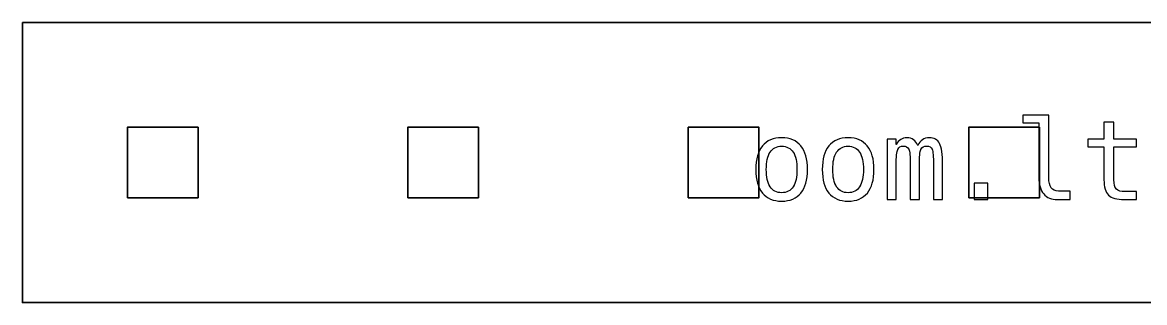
# Model space of a CAD drawing. Header units: centimetres. Extents: x -11.52 to -9.48, y -14.98 to -14.72.
# Drawn here: x -11.516 to -10.5, y -14.977 to -14.723 of the extents above; entities that cross this region are included whole.
import ezdxf

# ---------------------------------------------------------------- set-up
doc = ezdxf.new("R2010")
doc.units = ezdxf.units.CM
doc.header["$MEASUREMENT"] = 0
doc.layers.add('Layer 1', color=7, linetype='Continuous')

msp = doc.modelspace()

# ---------------------------------------------------------------- linework, layer by layer
at = {"layer": 'Layer 1', "color": 7, "lineweight": 35}
for points in [[(-11.42097, -14.88197), (-11.35697, -14.88197), (-11.35697, -14.81797), (-11.42097, -14.81797), (-11.42097, -14.88197)], [(-11.16697, -14.88197), (-11.10297, -14.88197), (-11.10297, -14.81797), (-11.16697, -14.81797), (-11.16697, -14.88197)], [(-10.91297, -14.88197), (-10.84897, -14.88197), (-10.84897, -14.81797), (-10.91297, -14.81797), (-10.91297, -14.88197)], [(-10.65897, -14.88197), (-10.59497, -14.88197), (-10.59497, -14.81797), (-10.65897, -14.81797), (-10.65897, -14.88197)]]:
    msp.add_lwpolyline(points, close=True, dxfattribs=at)
msp.add_open_spline([(-11.516, -14.723), (-11.516, -14.723), (-9.484, -14.723), (-9.484, -14.723), (-9.484, -14.723), (-9.484, -14.723), (-9.484, -14.977), (-9.484, -14.977), (-9.484, -14.977), (-9.484, -14.977), (-11.516, -14.977), (-11.516, -14.977), (-11.516, -14.977), (-11.516, -14.977), (-11.516, -14.723), (-11.516, -14.723)], degree=3, knots=[0, 0, 0, 0, 0.25, 0.25, 0.25, 0.25, 0.5, 0.5, 0.5, 0.5, 0.75, 0.75, 0.75, 0.75, 1, 1, 1, 1], dxfattribs=at)
at = {"layer": 'Layer 1', "color": 250}
for points, knots in [([(-10.58649, -14.8638), (-10.58649, -14.86784), (-10.58576, -14.87087), (-10.58427, -14.87292), (-10.58427, -14.87292), (-10.58279, -14.87497), (-10.58061, -14.876), (-10.57771, -14.876), (-10.57771, -14.876), (-10.57771, -14.876), (-10.56721, -14.876), (-10.56721, -14.876), (-10.56721, -14.876), (-10.56721, -14.876), (-10.56721, -14.88362), (-10.56721, -14.88362), (-10.56721, -14.88362), (-10.56721, -14.88362), (-10.57857, -14.88362), (-10.57857, -14.88362), (-10.57857, -14.88362), (-10.58396, -14.88362), (-10.58811, -14.88189), (-10.59106, -14.87844), (-10.59106, -14.87844), (-10.59401, -14.87499), (-10.59547, -14.8701), (-10.59547, -14.8638), (-10.59547, -14.8638), (-10.59547, -14.8638), (-10.59547, -14.81414), (-10.59547, -14.81414), (-10.59547, -14.81414), (-10.59547, -14.81414), (-10.60987, -14.81414), (-10.60987, -14.81414), (-10.60987, -14.81414), (-10.60987, -14.81414), (-10.60987, -14.8071), (-10.60987, -14.8071), (-10.60987, -14.8071), (-10.60987, -14.8071), (-10.58649, -14.8071), (-10.58649, -14.8071), (-10.58649, -14.8071), (-10.58649, -14.8071), (-10.58649, -14.8638), (-10.58649, -14.8638)], [0, 0, 0, 0, 0.0833333, 0.0833333, 0.0833333, 0.0833333, 0.1666667, 0.1666667, 0.1666667, 0.1666667, 0.25, 0.25, 0.25, 0.25, 0.3333333, 0.3333333, 0.3333333, 0.3333333, 0.4166667, 0.4166667, 0.4166667, 0.4166667, 0.5, 0.5, 0.5, 0.5, 0.5833333, 0.5833333, 0.5833333, 0.5833333, 0.6666667, 0.6666667, 0.6666667, 0.6666667, 0.75, 0.75, 0.75, 0.75, 0.8333333, 0.8333333, 0.8333333, 0.8333333, 0.9166667, 0.9166667, 0.9166667, 0.9166667, 1, 1, 1, 1]), ([(-10.58649, -14.8638), (-10.58649, -14.86784), (-10.58576, -14.87087), (-10.58427, -14.87292), (-10.58427, -14.87292), (-10.58279, -14.87497), (-10.58061, -14.876), (-10.57771, -14.876), (-10.57771, -14.876), (-10.57771, -14.876), (-10.56721, -14.876), (-10.56721, -14.876), (-10.56721, -14.876), (-10.56721, -14.876), (-10.56721, -14.88362), (-10.56721, -14.88362), (-10.56721, -14.88362), (-10.56721, -14.88362), (-10.57857, -14.88362), (-10.57857, -14.88362), (-10.57857, -14.88362), (-10.58396, -14.88362), (-10.58811, -14.88189), (-10.59106, -14.87844), (-10.59106, -14.87844), (-10.59401, -14.87499), (-10.59547, -14.8701), (-10.59547, -14.8638), (-10.59547, -14.8638), (-10.59547, -14.8638), (-10.59547, -14.81414), (-10.59547, -14.81414), (-10.59547, -14.81414), (-10.59547, -14.81414), (-10.60987, -14.81414), (-10.60987, -14.81414), (-10.60987, -14.81414), (-10.60987, -14.81414), (-10.60987, -14.8071), (-10.60987, -14.8071), (-10.60987, -14.8071), (-10.60987, -14.8071), (-10.58649, -14.8071), (-10.58649, -14.8071), (-10.58649, -14.8071), (-10.58649, -14.8071), (-10.58649, -14.8638), (-10.58649, -14.8638)], [0, 0, 0, 0, 0.0833333, 0.0833333, 0.0833333, 0.0833333, 0.1666667, 0.1666667, 0.1666667, 0.1666667, 0.25, 0.25, 0.25, 0.25, 0.3333333, 0.3333333, 0.3333333, 0.3333333, 0.4166667, 0.4166667, 0.4166667, 0.4166667, 0.5, 0.5, 0.5, 0.5, 0.5833333, 0.5833333, 0.5833333, 0.5833333, 0.6666667, 0.6666667, 0.6666667, 0.6666667, 0.75, 0.75, 0.75, 0.75, 0.8333333, 0.8333333, 0.8333333, 0.8333333, 0.9166667, 0.9166667, 0.9166667, 0.9166667, 1, 1, 1, 1]), ([(-10.52751, -14.8134), (-10.52751, -14.8134), (-10.52751, -14.82894), (-10.52751, -14.82894), (-10.52751, -14.82894), (-10.52751, -14.82894), (-10.50709, -14.82894), (-10.50709, -14.82894), (-10.50709, -14.82894), (-10.50709, -14.82894), (-10.50709, -14.83592), (-10.50709, -14.83592), (-10.50709, -14.83592), (-10.50709, -14.83592), (-10.52751, -14.83592), (-10.52751, -14.83592), (-10.52751, -14.83592), (-10.52751, -14.83592), (-10.52751, -14.8656), (-10.52751, -14.8656), (-10.52751, -14.8656), (-10.52751, -14.86964), (-10.52674, -14.87245), (-10.52521, -14.87404), (-10.52521, -14.87404), (-10.52367, -14.87564), (-10.52101, -14.87644), (-10.51721, -14.87644), (-10.51721, -14.87644), (-10.51721, -14.87644), (-10.50709, -14.87644), (-10.50709, -14.87644), (-10.50709, -14.87644), (-10.50709, -14.87644), (-10.50709, -14.88362), (-10.50709, -14.88362), (-10.50709, -14.88362), (-10.50709, -14.88362), (-10.51807, -14.88362), (-10.51807, -14.88362), (-10.51807, -14.88362), (-10.52482, -14.88362), (-10.52957, -14.88227), (-10.53234, -14.87957), (-10.53234, -14.87957), (-10.53511, -14.87687), (-10.53649, -14.8722), (-10.53649, -14.8656), (-10.53649, -14.8656), (-10.53649, -14.8656), (-10.53649, -14.83592), (-10.53649, -14.83592), (-10.53649, -14.83592), (-10.53649, -14.83592), (-10.55109, -14.83592), (-10.55109, -14.83592), (-10.55109, -14.83592), (-10.55109, -14.83592), (-10.55109, -14.82894), (-10.55109, -14.82894), (-10.55109, -14.82894), (-10.55109, -14.82894), (-10.53649, -14.82894), (-10.53649, -14.82894), (-10.53649, -14.82894), (-10.53649, -14.82894), (-10.53649, -14.8134), (-10.53649, -14.8134), (-10.53649, -14.8134), (-10.53649, -14.8134), (-10.52751, -14.8134), (-10.52751, -14.8134)], [0, 0, 0, 0, 0.0555556, 0.0555556, 0.0555556, 0.0555556, 0.1111111, 0.1111111, 0.1111111, 0.1111111, 0.1666667, 0.1666667, 0.1666667, 0.1666667, 0.2222222, 0.2222222, 0.2222222, 0.2222222, 0.2777778, 0.2777778, 0.2777778, 0.2777778, 0.3333333, 0.3333333, 0.3333333, 0.3333333, 0.3888889, 0.3888889, 0.3888889, 0.3888889, 0.4444444, 0.4444444, 0.4444444, 0.4444444, 0.5, 0.5, 0.5, 0.5, 0.5555556, 0.5555556, 0.5555556, 0.5555556, 0.6111111, 0.6111111, 0.6111111, 0.6111111, 0.6666667, 0.6666667, 0.6666667, 0.6666667, 0.7222222, 0.7222222, 0.7222222, 0.7222222, 0.7777778, 0.7777778, 0.7777778, 0.7777778, 0.8333333, 0.8333333, 0.8333333, 0.8333333, 0.8888889, 0.8888889, 0.8888889, 0.8888889, 0.9444444, 0.9444444, 0.9444444, 0.9444444, 1, 1, 1, 1]), ([(-10.52751, -14.8134), (-10.52751, -14.8134), (-10.52751, -14.82894), (-10.52751, -14.82894), (-10.52751, -14.82894), (-10.52751, -14.82894), (-10.50709, -14.82894), (-10.50709, -14.82894), (-10.50709, -14.82894), (-10.50709, -14.82894), (-10.50709, -14.83592), (-10.50709, -14.83592), (-10.50709, -14.83592), (-10.50709, -14.83592), (-10.52751, -14.83592), (-10.52751, -14.83592), (-10.52751, -14.83592), (-10.52751, -14.83592), (-10.52751, -14.8656), (-10.52751, -14.8656), (-10.52751, -14.8656), (-10.52751, -14.86964), (-10.52674, -14.87245), (-10.52521, -14.87404), (-10.52521, -14.87404), (-10.52367, -14.87564), (-10.52101, -14.87644), (-10.51721, -14.87644), (-10.51721, -14.87644), (-10.51721, -14.87644), (-10.50709, -14.87644), (-10.50709, -14.87644), (-10.50709, -14.87644), (-10.50709, -14.87644), (-10.50709, -14.88362), (-10.50709, -14.88362), (-10.50709, -14.88362), (-10.50709, -14.88362), (-10.51807, -14.88362), (-10.51807, -14.88362), (-10.51807, -14.88362), (-10.52482, -14.88362), (-10.52957, -14.88227), (-10.53234, -14.87957), (-10.53234, -14.87957), (-10.53511, -14.87687), (-10.53649, -14.8722), (-10.53649, -14.8656), (-10.53649, -14.8656), (-10.53649, -14.8656), (-10.53649, -14.83592), (-10.53649, -14.83592), (-10.53649, -14.83592), (-10.53649, -14.83592), (-10.55109, -14.83592), (-10.55109, -14.83592), (-10.55109, -14.83592), (-10.55109, -14.83592), (-10.55109, -14.82894), (-10.55109, -14.82894), (-10.55109, -14.82894), (-10.55109, -14.82894), (-10.53649, -14.82894), (-10.53649, -14.82894), (-10.53649, -14.82894), (-10.53649, -14.82894), (-10.53649, -14.8134), (-10.53649, -14.8134), (-10.53649, -14.8134), (-10.53649, -14.8134), (-10.52751, -14.8134), (-10.52751, -14.8134)], [0, 0, 0, 0, 0.0555556, 0.0555556, 0.0555556, 0.0555556, 0.1111111, 0.1111111, 0.1111111, 0.1111111, 0.1666667, 0.1666667, 0.1666667, 0.1666667, 0.2222222, 0.2222222, 0.2222222, 0.2222222, 0.2777778, 0.2777778, 0.2777778, 0.2777778, 0.3333333, 0.3333333, 0.3333333, 0.3333333, 0.3888889, 0.3888889, 0.3888889, 0.3888889, 0.4444444, 0.4444444, 0.4444444, 0.4444444, 0.5, 0.5, 0.5, 0.5, 0.5555556, 0.5555556, 0.5555556, 0.5555556, 0.6111111, 0.6111111, 0.6111111, 0.6111111, 0.6666667, 0.6666667, 0.6666667, 0.6666667, 0.7222222, 0.7222222, 0.7222222, 0.7222222, 0.7777778, 0.7777778, 0.7777778, 0.7777778, 0.8333333, 0.8333333, 0.8333333, 0.8333333, 0.8888889, 0.8888889, 0.8888889, 0.8888889, 0.9444444, 0.9444444, 0.9444444, 0.9444444, 1, 1, 1, 1]), ([(-10.82841, -14.82762), (-10.82082, -14.82762), (-10.81502, -14.83007), (-10.81101, -14.83499), (-10.81101, -14.83499), (-10.80699, -14.8399), (-10.80497, -14.84702), (-10.80497, -14.85632), (-10.80497, -14.85632), (-10.80497, -14.86567), (-10.80697, -14.87279), (-10.81097, -14.87769), (-10.81097, -14.87769), (-10.81499, -14.88259), (-10.82079, -14.88504), (-10.82841, -14.88504), (-10.82841, -14.88504), (-10.83601, -14.88504), (-10.84179, -14.88259), (-10.84581, -14.87769), (-10.84581, -14.87769), (-10.84981, -14.87279), (-10.85181, -14.86567), (-10.85181, -14.85632), (-10.85181, -14.85632), (-10.85181, -14.84702), (-10.84981, -14.8399), (-10.84581, -14.83499), (-10.84581, -14.83499), (-10.84179, -14.83007), (-10.83601, -14.82762), (-10.82841, -14.82762)], [0, 0, 0, 0, 0.125, 0.125, 0.125, 0.125, 0.25, 0.25, 0.25, 0.25, 0.375, 0.375, 0.375, 0.375, 0.5, 0.5, 0.5, 0.5, 0.625, 0.625, 0.625, 0.625, 0.75, 0.75, 0.75, 0.75, 0.875, 0.875, 0.875, 0.875, 1, 1, 1, 1]), ([(-10.82841, -14.82762), (-10.82082, -14.82762), (-10.81502, -14.83007), (-10.81101, -14.83499), (-10.81101, -14.83499), (-10.80699, -14.8399), (-10.80497, -14.84702), (-10.80497, -14.85632), (-10.80497, -14.85632), (-10.80497, -14.86567), (-10.80697, -14.87279), (-10.81097, -14.87769), (-10.81097, -14.87769), (-10.81499, -14.88259), (-10.82079, -14.88504), (-10.82841, -14.88504), (-10.82841, -14.88504), (-10.83601, -14.88504), (-10.84179, -14.88259), (-10.84581, -14.87769), (-10.84581, -14.87769), (-10.84981, -14.87279), (-10.85181, -14.86567), (-10.85181, -14.85632), (-10.85181, -14.85632), (-10.85181, -14.84702), (-10.84981, -14.8399), (-10.84581, -14.83499), (-10.84581, -14.83499), (-10.84179, -14.83007), (-10.83601, -14.82762), (-10.82841, -14.82762)], [0, 0, 0, 0, 0.125, 0.125, 0.125, 0.125, 0.25, 0.25, 0.25, 0.25, 0.375, 0.375, 0.375, 0.375, 0.5, 0.5, 0.5, 0.5, 0.625, 0.625, 0.625, 0.625, 0.75, 0.75, 0.75, 0.75, 0.875, 0.875, 0.875, 0.875, 1, 1, 1, 1]), ([(-10.76821, -14.82762), (-10.76062, -14.82762), (-10.75482, -14.83007), (-10.75081, -14.83499), (-10.75081, -14.83499), (-10.74679, -14.8399), (-10.74477, -14.84702), (-10.74477, -14.85632), (-10.74477, -14.85632), (-10.74477, -14.86567), (-10.74677, -14.87279), (-10.75077, -14.87769), (-10.75077, -14.87769), (-10.75479, -14.88259), (-10.76059, -14.88504), (-10.76821, -14.88504), (-10.76821, -14.88504), (-10.77581, -14.88504), (-10.78159, -14.88259), (-10.78561, -14.87769), (-10.78561, -14.87769), (-10.78961, -14.87279), (-10.79161, -14.86567), (-10.79161, -14.85632), (-10.79161, -14.85632), (-10.79161, -14.84702), (-10.78961, -14.8399), (-10.78561, -14.83499), (-10.78561, -14.83499), (-10.78159, -14.83007), (-10.77581, -14.82762), (-10.76821, -14.82762)], [0, 0, 0, 0, 0.125, 0.125, 0.125, 0.125, 0.25, 0.25, 0.25, 0.25, 0.375, 0.375, 0.375, 0.375, 0.5, 0.5, 0.5, 0.5, 0.625, 0.625, 0.625, 0.625, 0.75, 0.75, 0.75, 0.75, 0.875, 0.875, 0.875, 0.875, 1, 1, 1, 1]), ([(-10.76821, -14.82762), (-10.76062, -14.82762), (-10.75482, -14.83007), (-10.75081, -14.83499), (-10.75081, -14.83499), (-10.74679, -14.8399), (-10.74477, -14.84702), (-10.74477, -14.85632), (-10.74477, -14.85632), (-10.74477, -14.86567), (-10.74677, -14.87279), (-10.75077, -14.87769), (-10.75077, -14.87769), (-10.75479, -14.88259), (-10.76059, -14.88504), (-10.76821, -14.88504), (-10.76821, -14.88504), (-10.77581, -14.88504), (-10.78159, -14.88259), (-10.78561, -14.87769), (-10.78561, -14.87769), (-10.78961, -14.87279), (-10.79161, -14.86567), (-10.79161, -14.85632), (-10.79161, -14.85632), (-10.79161, -14.84702), (-10.78961, -14.8399), (-10.78561, -14.83499), (-10.78561, -14.83499), (-10.78159, -14.83007), (-10.77581, -14.82762), (-10.76821, -14.82762)], [0, 0, 0, 0, 0.125, 0.125, 0.125, 0.125, 0.25, 0.25, 0.25, 0.25, 0.375, 0.375, 0.375, 0.375, 0.5, 0.5, 0.5, 0.5, 0.625, 0.625, 0.625, 0.625, 0.75, 0.75, 0.75, 0.75, 0.875, 0.875, 0.875, 0.875, 1, 1, 1, 1]), ([(-10.70509, -14.8345), (-10.70399, -14.83215), (-10.70257, -14.83042), (-10.70086, -14.8293), (-10.70086, -14.8293), (-10.69916, -14.82819), (-10.69709, -14.82762), (-10.69469, -14.82762), (-10.69469, -14.82762), (-10.69029, -14.82762), (-10.68719, -14.82932), (-10.68539, -14.83272), (-10.68539, -14.83272), (-10.68357, -14.83612), (-10.68267, -14.84252), (-10.68267, -14.85194), (-10.68267, -14.85194), (-10.68267, -14.85194), (-10.68267, -14.88362), (-10.68267, -14.88362), (-10.68267, -14.88362), (-10.68267, -14.88362), (-10.69087, -14.88362), (-10.69087, -14.88362), (-10.69087, -14.88362), (-10.69087, -14.88362), (-10.69087, -14.85232), (-10.69087, -14.85232), (-10.69087, -14.85232), (-10.69087, -14.8446), (-10.69131, -14.83982), (-10.69217, -14.83794), (-10.69217, -14.83794), (-10.69302, -14.83607), (-10.69461, -14.83514), (-10.69689, -14.83514), (-10.69689, -14.83514), (-10.69949, -14.83514), (-10.70127, -14.83614), (-10.70224, -14.83814), (-10.70224, -14.83814), (-10.70319, -14.84014), (-10.70367, -14.84487), (-10.70367, -14.85232), (-10.70367, -14.85232), (-10.70367, -14.85232), (-10.70367, -14.88362), (-10.70367, -14.88362), (-10.70367, -14.88362), (-10.70367, -14.88362), (-10.71187, -14.88362), (-10.71187, -14.88362), (-10.71187, -14.88362), (-10.71187, -14.88362), (-10.71187, -14.85232), (-10.71187, -14.85232), (-10.71187, -14.85232), (-10.71187, -14.8445), (-10.71234, -14.83969), (-10.71327, -14.83787), (-10.71327, -14.83787), (-10.71419, -14.83605), (-10.71586, -14.83514), (-10.71827, -14.83514), (-10.71827, -14.83514), (-10.72066, -14.83514), (-10.72231, -14.83614), (-10.72322, -14.83814), (-10.72322, -14.83814), (-10.72416, -14.84014), (-10.72462, -14.84487), (-10.72462, -14.85232), (-10.72462, -14.85232), (-10.72462, -14.85232), (-10.72462, -14.88362), (-10.72462, -14.88362), (-10.72462, -14.88362), (-10.72462, -14.88362), (-10.73277, -14.88362), (-10.73277, -14.88362), (-10.73277, -14.88362), (-10.73277, -14.88362), (-10.73277, -14.82894), (-10.73277, -14.82894), (-10.73277, -14.82894), (-10.73277, -14.82894), (-10.72462, -14.82894), (-10.72462, -14.82894), (-10.72462, -14.82894), (-10.72462, -14.82894), (-10.72462, -14.83362), (-10.72462, -14.83362), (-10.72462, -14.83362), (-10.72356, -14.83167), (-10.72221, -14.83019), (-10.72059, -14.82915), (-10.72059, -14.82915), (-10.71899, -14.82814), (-10.71716, -14.82762), (-10.71511, -14.82762), (-10.71511, -14.82762), (-10.71262, -14.82762), (-10.71057, -14.82819), (-10.70892, -14.82932), (-10.70892, -14.82932), (-10.70727, -14.83047), (-10.70601, -14.83219), (-10.70509, -14.8345)], [0, 0, 0, 0, 0.037037, 0.037037, 0.037037, 0.037037, 0.0740741, 0.0740741, 0.0740741, 0.0740741, 0.1111111, 0.1111111, 0.1111111, 0.1111111, 0.1481481, 0.1481481, 0.1481481, 0.1481481, 0.1851852, 0.1851852, 0.1851852, 0.1851852, 0.2222222, 0.2222222, 0.2222222, 0.2222222, 0.2592593, 0.2592593, 0.2592593, 0.2592593, 0.2962963, 0.2962963, 0.2962963, 0.2962963, 0.3333333, 0.3333333, 0.3333333, 0.3333333, 0.3703704, 0.3703704, 0.3703704, 0.3703704, 0.4074074, 0.4074074, 0.4074074, 0.4074074, 0.4444444, 0.4444444, 0.4444444, 0.4444444, 0.4814815, 0.4814815, 0.4814815, 0.4814815, 0.5185185, 0.5185185, 0.5185185, 0.5185185, 0.5555556, 0.5555556, 0.5555556, 0.5555556, 0.5925926, 0.5925926, 0.5925926, 0.5925926, 0.6296296, 0.6296296, 0.6296296, 0.6296296, 0.6666667, 0.6666667, 0.6666667, 0.6666667, 0.7037037, 0.7037037, 0.7037037, 0.7037037, 0.7407407, 0.7407407, 0.7407407, 0.7407407, 0.7777778, 0.7777778, 0.7777778, 0.7777778, 0.8148148, 0.8148148, 0.8148148, 0.8148148, 0.8518519, 0.8518519, 0.8518519, 0.8518519, 0.8888889, 0.8888889, 0.8888889, 0.8888889, 0.9259259, 0.9259259, 0.9259259, 0.9259259, 0.962963, 0.962963, 0.962963, 0.962963, 1, 1, 1, 1]), ([(-10.70509, -14.8345), (-10.70399, -14.83215), (-10.70257, -14.83042), (-10.70086, -14.8293), (-10.70086, -14.8293), (-10.69916, -14.82819), (-10.69709, -14.82762), (-10.69469, -14.82762), (-10.69469, -14.82762), (-10.69029, -14.82762), (-10.68719, -14.82932), (-10.68539, -14.83272), (-10.68539, -14.83272), (-10.68357, -14.83612), (-10.68267, -14.84252), (-10.68267, -14.85194), (-10.68267, -14.85194), (-10.68267, -14.85194), (-10.68267, -14.88362), (-10.68267, -14.88362), (-10.68267, -14.88362), (-10.68267, -14.88362), (-10.69087, -14.88362), (-10.69087, -14.88362), (-10.69087, -14.88362), (-10.69087, -14.88362), (-10.69087, -14.85232), (-10.69087, -14.85232), (-10.69087, -14.85232), (-10.69087, -14.8446), (-10.69131, -14.83982), (-10.69217, -14.83794), (-10.69217, -14.83794), (-10.69302, -14.83607), (-10.69461, -14.83514), (-10.69689, -14.83514), (-10.69689, -14.83514), (-10.69949, -14.83514), (-10.70127, -14.83614), (-10.70224, -14.83814), (-10.70224, -14.83814), (-10.70319, -14.84014), (-10.70367, -14.84487), (-10.70367, -14.85232), (-10.70367, -14.85232), (-10.70367, -14.85232), (-10.70367, -14.88362), (-10.70367, -14.88362), (-10.70367, -14.88362), (-10.70367, -14.88362), (-10.71187, -14.88362), (-10.71187, -14.88362), (-10.71187, -14.88362), (-10.71187, -14.88362), (-10.71187, -14.85232), (-10.71187, -14.85232), (-10.71187, -14.85232), (-10.71187, -14.8445), (-10.71234, -14.83969), (-10.71327, -14.83787), (-10.71327, -14.83787), (-10.71419, -14.83605), (-10.71586, -14.83514), (-10.71827, -14.83514), (-10.71827, -14.83514), (-10.72066, -14.83514), (-10.72231, -14.83614), (-10.72322, -14.83814), (-10.72322, -14.83814), (-10.72416, -14.84014), (-10.72462, -14.84487), (-10.72462, -14.85232), (-10.72462, -14.85232), (-10.72462, -14.85232), (-10.72462, -14.88362), (-10.72462, -14.88362), (-10.72462, -14.88362), (-10.72462, -14.88362), (-10.73277, -14.88362), (-10.73277, -14.88362), (-10.73277, -14.88362), (-10.73277, -14.88362), (-10.73277, -14.82894), (-10.73277, -14.82894), (-10.73277, -14.82894), (-10.73277, -14.82894), (-10.72462, -14.82894), (-10.72462, -14.82894), (-10.72462, -14.82894), (-10.72462, -14.82894), (-10.72462, -14.83362), (-10.72462, -14.83362), (-10.72462, -14.83362), (-10.72356, -14.83167), (-10.72221, -14.83019), (-10.72059, -14.82915), (-10.72059, -14.82915), (-10.71899, -14.82814), (-10.71716, -14.82762), (-10.71511, -14.82762), (-10.71511, -14.82762), (-10.71262, -14.82762), (-10.71057, -14.82819), (-10.70892, -14.82932), (-10.70892, -14.82932), (-10.70727, -14.83047), (-10.70601, -14.83219), (-10.70509, -14.8345)], [0, 0, 0, 0, 0.037037, 0.037037, 0.037037, 0.037037, 0.0740741, 0.0740741, 0.0740741, 0.0740741, 0.1111111, 0.1111111, 0.1111111, 0.1111111, 0.1481481, 0.1481481, 0.1481481, 0.1481481, 0.1851852, 0.1851852, 0.1851852, 0.1851852, 0.2222222, 0.2222222, 0.2222222, 0.2222222, 0.2592593, 0.2592593, 0.2592593, 0.2592593, 0.2962963, 0.2962963, 0.2962963, 0.2962963, 0.3333333, 0.3333333, 0.3333333, 0.3333333, 0.3703704, 0.3703704, 0.3703704, 0.3703704, 0.4074074, 0.4074074, 0.4074074, 0.4074074, 0.4444444, 0.4444444, 0.4444444, 0.4444444, 0.4814815, 0.4814815, 0.4814815, 0.4814815, 0.5185185, 0.5185185, 0.5185185, 0.5185185, 0.5555556, 0.5555556, 0.5555556, 0.5555556, 0.5925926, 0.5925926, 0.5925926, 0.5925926, 0.6296296, 0.6296296, 0.6296296, 0.6296296, 0.6666667, 0.6666667, 0.6666667, 0.6666667, 0.7037037, 0.7037037, 0.7037037, 0.7037037, 0.7407407, 0.7407407, 0.7407407, 0.7407407, 0.7777778, 0.7777778, 0.7777778, 0.7777778, 0.8148148, 0.8148148, 0.8148148, 0.8148148, 0.8518519, 0.8518519, 0.8518519, 0.8518519, 0.8888889, 0.8888889, 0.8888889, 0.8888889, 0.9259259, 0.9259259, 0.9259259, 0.9259259, 0.962963, 0.962963, 0.962963, 0.962963, 1, 1, 1, 1]), ([(-10.82841, -14.83524), (-10.83297, -14.83524), (-10.83642, -14.837), (-10.83877, -14.84055), (-10.83877, -14.84055), (-10.84112, -14.8441), (-10.84229, -14.84937), (-10.84229, -14.85632), (-10.84229, -14.85632), (-10.84229, -14.86325), (-10.84112, -14.8685), (-10.83877, -14.87207), (-10.83877, -14.87207), (-10.83642, -14.87564), (-10.83297, -14.87742), (-10.82841, -14.87742), (-10.82841, -14.87742), (-10.82382, -14.87742), (-10.82036, -14.87564), (-10.81801, -14.87207), (-10.81801, -14.87207), (-10.81566, -14.8685), (-10.81449, -14.86325), (-10.81449, -14.85632), (-10.81449, -14.85632), (-10.81449, -14.84937), (-10.81566, -14.8441), (-10.81801, -14.84055), (-10.81801, -14.84055), (-10.82036, -14.837), (-10.82382, -14.83524), (-10.82841, -14.83524)], [0, 0, 0, 0, 0.125, 0.125, 0.125, 0.125, 0.25, 0.25, 0.25, 0.25, 0.375, 0.375, 0.375, 0.375, 0.5, 0.5, 0.5, 0.5, 0.625, 0.625, 0.625, 0.625, 0.75, 0.75, 0.75, 0.75, 0.875, 0.875, 0.875, 0.875, 1, 1, 1, 1]), ([(-10.82841, -14.83524), (-10.83297, -14.83524), (-10.83642, -14.837), (-10.83877, -14.84055), (-10.83877, -14.84055), (-10.84112, -14.8441), (-10.84229, -14.84937), (-10.84229, -14.85632), (-10.84229, -14.85632), (-10.84229, -14.86325), (-10.84112, -14.8685), (-10.83877, -14.87207), (-10.83877, -14.87207), (-10.83642, -14.87564), (-10.83297, -14.87742), (-10.82841, -14.87742), (-10.82841, -14.87742), (-10.82382, -14.87742), (-10.82036, -14.87564), (-10.81801, -14.87207), (-10.81801, -14.87207), (-10.81566, -14.8685), (-10.81449, -14.86325), (-10.81449, -14.85632), (-10.81449, -14.85632), (-10.81449, -14.84937), (-10.81566, -14.8441), (-10.81801, -14.84055), (-10.81801, -14.84055), (-10.82036, -14.837), (-10.82382, -14.83524), (-10.82841, -14.83524)], [0, 0, 0, 0, 0.125, 0.125, 0.125, 0.125, 0.25, 0.25, 0.25, 0.25, 0.375, 0.375, 0.375, 0.375, 0.5, 0.5, 0.5, 0.5, 0.625, 0.625, 0.625, 0.625, 0.75, 0.75, 0.75, 0.75, 0.875, 0.875, 0.875, 0.875, 1, 1, 1, 1]), ([(-10.76821, -14.83524), (-10.77277, -14.83524), (-10.77622, -14.837), (-10.77857, -14.84055), (-10.77857, -14.84055), (-10.78092, -14.8441), (-10.78209, -14.84937), (-10.78209, -14.85632), (-10.78209, -14.85632), (-10.78209, -14.86325), (-10.78092, -14.8685), (-10.77857, -14.87207), (-10.77857, -14.87207), (-10.77622, -14.87564), (-10.77277, -14.87742), (-10.76821, -14.87742), (-10.76821, -14.87742), (-10.76362, -14.87742), (-10.76016, -14.87564), (-10.75781, -14.87207), (-10.75781, -14.87207), (-10.75546, -14.8685), (-10.75429, -14.86325), (-10.75429, -14.85632), (-10.75429, -14.85632), (-10.75429, -14.84937), (-10.75546, -14.8441), (-10.75781, -14.84055), (-10.75781, -14.84055), (-10.76016, -14.837), (-10.76362, -14.83524), (-10.76821, -14.83524)], [0, 0, 0, 0, 0.125, 0.125, 0.125, 0.125, 0.25, 0.25, 0.25, 0.25, 0.375, 0.375, 0.375, 0.375, 0.5, 0.5, 0.5, 0.5, 0.625, 0.625, 0.625, 0.625, 0.75, 0.75, 0.75, 0.75, 0.875, 0.875, 0.875, 0.875, 1, 1, 1, 1]), ([(-10.76821, -14.83524), (-10.77277, -14.83524), (-10.77622, -14.837), (-10.77857, -14.84055), (-10.77857, -14.84055), (-10.78092, -14.8441), (-10.78209, -14.84937), (-10.78209, -14.85632), (-10.78209, -14.85632), (-10.78209, -14.86325), (-10.78092, -14.8685), (-10.77857, -14.87207), (-10.77857, -14.87207), (-10.77622, -14.87564), (-10.77277, -14.87742), (-10.76821, -14.87742), (-10.76821, -14.87742), (-10.76362, -14.87742), (-10.76016, -14.87564), (-10.75781, -14.87207), (-10.75781, -14.87207), (-10.75546, -14.8685), (-10.75429, -14.86325), (-10.75429, -14.85632), (-10.75429, -14.85632), (-10.75429, -14.84937), (-10.75546, -14.8441), (-10.75781, -14.84055), (-10.75781, -14.84055), (-10.76016, -14.837), (-10.76362, -14.83524), (-10.76821, -14.83524)], [0, 0, 0, 0, 0.125, 0.125, 0.125, 0.125, 0.25, 0.25, 0.25, 0.25, 0.375, 0.375, 0.375, 0.375, 0.5, 0.5, 0.5, 0.5, 0.625, 0.625, 0.625, 0.625, 0.75, 0.75, 0.75, 0.75, 0.875, 0.875, 0.875, 0.875, 1, 1, 1, 1]), ([(-10.65401, -14.86872), (-10.65401, -14.86872), (-10.64171, -14.86872), (-10.64171, -14.86872), (-10.64171, -14.86872), (-10.64171, -14.86872), (-10.64171, -14.88362), (-10.64171, -14.88362), (-10.64171, -14.88362), (-10.64171, -14.88362), (-10.65401, -14.88362), (-10.65401, -14.88362), (-10.65401, -14.88362), (-10.65401, -14.88362), (-10.65401, -14.86872), (-10.65401, -14.86872)], [0, 0, 0, 0, 0.25, 0.25, 0.25, 0.25, 0.5, 0.5, 0.5, 0.5, 0.75, 0.75, 0.75, 0.75, 1, 1, 1, 1]), ([(-10.65401, -14.86872), (-10.65401, -14.86872), (-10.64171, -14.86872), (-10.64171, -14.86872), (-10.64171, -14.86872), (-10.64171, -14.86872), (-10.64171, -14.88362), (-10.64171, -14.88362), (-10.64171, -14.88362), (-10.64171, -14.88362), (-10.65401, -14.88362), (-10.65401, -14.88362), (-10.65401, -14.88362), (-10.65401, -14.88362), (-10.65401, -14.86872), (-10.65401, -14.86872)], [0, 0, 0, 0, 0.25, 0.25, 0.25, 0.25, 0.5, 0.5, 0.5, 0.5, 0.75, 0.75, 0.75, 0.75, 1, 1, 1, 1])]:
    msp.add_open_spline(points, degree=3, knots=knots, dxfattribs=at)
at = {"layer": 'Layer 1', "color": 7, "lineweight": 20}
for points, knots in [([(-10.58649, -14.8638), (-10.58649, -14.86784), (-10.58576, -14.87087), (-10.58427, -14.87292), (-10.58427, -14.87292), (-10.58279, -14.87497), (-10.58061, -14.876), (-10.57771, -14.876), (-10.57771, -14.876), (-10.57771, -14.876), (-10.56721, -14.876), (-10.56721, -14.876), (-10.56721, -14.876), (-10.56721, -14.876), (-10.56721, -14.88362), (-10.56721, -14.88362), (-10.56721, -14.88362), (-10.56721, -14.88362), (-10.57857, -14.88362), (-10.57857, -14.88362), (-10.57857, -14.88362), (-10.58396, -14.88362), (-10.58811, -14.88189), (-10.59106, -14.87844), (-10.59106, -14.87844), (-10.59401, -14.87499), (-10.59547, -14.8701), (-10.59547, -14.8638), (-10.59547, -14.8638), (-10.59547, -14.8638), (-10.59547, -14.81414), (-10.59547, -14.81414), (-10.59547, -14.81414), (-10.59547, -14.81414), (-10.60987, -14.81414), (-10.60987, -14.81414), (-10.60987, -14.81414), (-10.60987, -14.81414), (-10.60987, -14.8071), (-10.60987, -14.8071), (-10.60987, -14.8071), (-10.60987, -14.8071), (-10.58649, -14.8071), (-10.58649, -14.8071), (-10.58649, -14.8071), (-10.58649, -14.8071), (-10.58649, -14.8638), (-10.58649, -14.8638)], [0, 0, 0, 0, 0.0833333, 0.0833333, 0.0833333, 0.0833333, 0.1666667, 0.1666667, 0.1666667, 0.1666667, 0.25, 0.25, 0.25, 0.25, 0.3333333, 0.3333333, 0.3333333, 0.3333333, 0.4166667, 0.4166667, 0.4166667, 0.4166667, 0.5, 0.5, 0.5, 0.5, 0.5833333, 0.5833333, 0.5833333, 0.5833333, 0.6666667, 0.6666667, 0.6666667, 0.6666667, 0.75, 0.75, 0.75, 0.75, 0.8333333, 0.8333333, 0.8333333, 0.8333333, 0.9166667, 0.9166667, 0.9166667, 0.9166667, 1, 1, 1, 1]), ([(-10.52751, -14.8134), (-10.52751, -14.8134), (-10.52751, -14.82894), (-10.52751, -14.82894), (-10.52751, -14.82894), (-10.52751, -14.82894), (-10.50709, -14.82894), (-10.50709, -14.82894), (-10.50709, -14.82894), (-10.50709, -14.82894), (-10.50709, -14.83592), (-10.50709, -14.83592), (-10.50709, -14.83592), (-10.50709, -14.83592), (-10.52751, -14.83592), (-10.52751, -14.83592), (-10.52751, -14.83592), (-10.52751, -14.83592), (-10.52751, -14.8656), (-10.52751, -14.8656), (-10.52751, -14.8656), (-10.52751, -14.86964), (-10.52674, -14.87245), (-10.52521, -14.87404), (-10.52521, -14.87404), (-10.52367, -14.87564), (-10.52101, -14.87644), (-10.51721, -14.87644), (-10.51721, -14.87644), (-10.51721, -14.87644), (-10.50709, -14.87644), (-10.50709, -14.87644), (-10.50709, -14.87644), (-10.50709, -14.87644), (-10.50709, -14.88362), (-10.50709, -14.88362), (-10.50709, -14.88362), (-10.50709, -14.88362), (-10.51807, -14.88362), (-10.51807, -14.88362), (-10.51807, -14.88362), (-10.52482, -14.88362), (-10.52957, -14.88227), (-10.53234, -14.87957), (-10.53234, -14.87957), (-10.53511, -14.87687), (-10.53649, -14.8722), (-10.53649, -14.8656), (-10.53649, -14.8656), (-10.53649, -14.8656), (-10.53649, -14.83592), (-10.53649, -14.83592), (-10.53649, -14.83592), (-10.53649, -14.83592), (-10.55109, -14.83592), (-10.55109, -14.83592), (-10.55109, -14.83592), (-10.55109, -14.83592), (-10.55109, -14.82894), (-10.55109, -14.82894), (-10.55109, -14.82894), (-10.55109, -14.82894), (-10.53649, -14.82894), (-10.53649, -14.82894), (-10.53649, -14.82894), (-10.53649, -14.82894), (-10.53649, -14.8134), (-10.53649, -14.8134), (-10.53649, -14.8134), (-10.53649, -14.8134), (-10.52751, -14.8134), (-10.52751, -14.8134)], [0, 0, 0, 0, 0.0555556, 0.0555556, 0.0555556, 0.0555556, 0.1111111, 0.1111111, 0.1111111, 0.1111111, 0.1666667, 0.1666667, 0.1666667, 0.1666667, 0.2222222, 0.2222222, 0.2222222, 0.2222222, 0.2777778, 0.2777778, 0.2777778, 0.2777778, 0.3333333, 0.3333333, 0.3333333, 0.3333333, 0.3888889, 0.3888889, 0.3888889, 0.3888889, 0.4444444, 0.4444444, 0.4444444, 0.4444444, 0.5, 0.5, 0.5, 0.5, 0.5555556, 0.5555556, 0.5555556, 0.5555556, 0.6111111, 0.6111111, 0.6111111, 0.6111111, 0.6666667, 0.6666667, 0.6666667, 0.6666667, 0.7222222, 0.7222222, 0.7222222, 0.7222222, 0.7777778, 0.7777778, 0.7777778, 0.7777778, 0.8333333, 0.8333333, 0.8333333, 0.8333333, 0.8888889, 0.8888889, 0.8888889, 0.8888889, 0.9444444, 0.9444444, 0.9444444, 0.9444444, 1, 1, 1, 1]), ([(-10.82841, -14.82762), (-10.82082, -14.82762), (-10.81502, -14.83007), (-10.81101, -14.83499), (-10.81101, -14.83499), (-10.80699, -14.8399), (-10.80497, -14.84702), (-10.80497, -14.85632), (-10.80497, -14.85632), (-10.80497, -14.86567), (-10.80697, -14.87279), (-10.81097, -14.87769), (-10.81097, -14.87769), (-10.81499, -14.88259), (-10.82079, -14.88504), (-10.82841, -14.88504), (-10.82841, -14.88504), (-10.83601, -14.88504), (-10.84179, -14.88259), (-10.84581, -14.87769), (-10.84581, -14.87769), (-10.84981, -14.87279), (-10.85181, -14.86567), (-10.85181, -14.85632), (-10.85181, -14.85632), (-10.85181, -14.84702), (-10.84981, -14.8399), (-10.84581, -14.83499), (-10.84581, -14.83499), (-10.84179, -14.83007), (-10.83601, -14.82762), (-10.82841, -14.82762)], [0, 0, 0, 0, 0.125, 0.125, 0.125, 0.125, 0.25, 0.25, 0.25, 0.25, 0.375, 0.375, 0.375, 0.375, 0.5, 0.5, 0.5, 0.5, 0.625, 0.625, 0.625, 0.625, 0.75, 0.75, 0.75, 0.75, 0.875, 0.875, 0.875, 0.875, 1, 1, 1, 1]), ([(-10.76821, -14.82762), (-10.76062, -14.82762), (-10.75482, -14.83007), (-10.75081, -14.83499), (-10.75081, -14.83499), (-10.74679, -14.8399), (-10.74477, -14.84702), (-10.74477, -14.85632), (-10.74477, -14.85632), (-10.74477, -14.86567), (-10.74677, -14.87279), (-10.75077, -14.87769), (-10.75077, -14.87769), (-10.75479, -14.88259), (-10.76059, -14.88504), (-10.76821, -14.88504), (-10.76821, -14.88504), (-10.77581, -14.88504), (-10.78159, -14.88259), (-10.78561, -14.87769), (-10.78561, -14.87769), (-10.78961, -14.87279), (-10.79161, -14.86567), (-10.79161, -14.85632), (-10.79161, -14.85632), (-10.79161, -14.84702), (-10.78961, -14.8399), (-10.78561, -14.83499), (-10.78561, -14.83499), (-10.78159, -14.83007), (-10.77581, -14.82762), (-10.76821, -14.82762)], [0, 0, 0, 0, 0.125, 0.125, 0.125, 0.125, 0.25, 0.25, 0.25, 0.25, 0.375, 0.375, 0.375, 0.375, 0.5, 0.5, 0.5, 0.5, 0.625, 0.625, 0.625, 0.625, 0.75, 0.75, 0.75, 0.75, 0.875, 0.875, 0.875, 0.875, 1, 1, 1, 1]), ([(-10.70509, -14.8345), (-10.70399, -14.83215), (-10.70257, -14.83042), (-10.70086, -14.8293), (-10.70086, -14.8293), (-10.69916, -14.82819), (-10.69709, -14.82762), (-10.69469, -14.82762), (-10.69469, -14.82762), (-10.69029, -14.82762), (-10.68719, -14.82932), (-10.68539, -14.83272), (-10.68539, -14.83272), (-10.68357, -14.83612), (-10.68267, -14.84252), (-10.68267, -14.85194), (-10.68267, -14.85194), (-10.68267, -14.85194), (-10.68267, -14.88362), (-10.68267, -14.88362), (-10.68267, -14.88362), (-10.68267, -14.88362), (-10.69087, -14.88362), (-10.69087, -14.88362), (-10.69087, -14.88362), (-10.69087, -14.88362), (-10.69087, -14.85232), (-10.69087, -14.85232), (-10.69087, -14.85232), (-10.69087, -14.8446), (-10.69131, -14.83982), (-10.69217, -14.83794), (-10.69217, -14.83794), (-10.69302, -14.83607), (-10.69461, -14.83514), (-10.69689, -14.83514), (-10.69689, -14.83514), (-10.69949, -14.83514), (-10.70127, -14.83614), (-10.70224, -14.83814), (-10.70224, -14.83814), (-10.70319, -14.84014), (-10.70367, -14.84487), (-10.70367, -14.85232), (-10.70367, -14.85232), (-10.70367, -14.85232), (-10.70367, -14.88362), (-10.70367, -14.88362), (-10.70367, -14.88362), (-10.70367, -14.88362), (-10.71187, -14.88362), (-10.71187, -14.88362), (-10.71187, -14.88362), (-10.71187, -14.88362), (-10.71187, -14.85232), (-10.71187, -14.85232), (-10.71187, -14.85232), (-10.71187, -14.8445), (-10.71234, -14.83969), (-10.71327, -14.83787), (-10.71327, -14.83787), (-10.71419, -14.83605), (-10.71586, -14.83514), (-10.71827, -14.83514), (-10.71827, -14.83514), (-10.72066, -14.83514), (-10.72231, -14.83614), (-10.72322, -14.83814), (-10.72322, -14.83814), (-10.72416, -14.84014), (-10.72462, -14.84487), (-10.72462, -14.85232), (-10.72462, -14.85232), (-10.72462, -14.85232), (-10.72462, -14.88362), (-10.72462, -14.88362), (-10.72462, -14.88362), (-10.72462, -14.88362), (-10.73277, -14.88362), (-10.73277, -14.88362), (-10.73277, -14.88362), (-10.73277, -14.88362), (-10.73277, -14.82894), (-10.73277, -14.82894), (-10.73277, -14.82894), (-10.73277, -14.82894), (-10.72462, -14.82894), (-10.72462, -14.82894), (-10.72462, -14.82894), (-10.72462, -14.82894), (-10.72462, -14.83362), (-10.72462, -14.83362), (-10.72462, -14.83362), (-10.72356, -14.83167), (-10.72221, -14.83019), (-10.72059, -14.82915), (-10.72059, -14.82915), (-10.71899, -14.82814), (-10.71716, -14.82762), (-10.71511, -14.82762), (-10.71511, -14.82762), (-10.71262, -14.82762), (-10.71057, -14.82819), (-10.70892, -14.82932), (-10.70892, -14.82932), (-10.70727, -14.83047), (-10.70601, -14.83219), (-10.70509, -14.8345)], [0, 0, 0, 0, 0.037037, 0.037037, 0.037037, 0.037037, 0.0740741, 0.0740741, 0.0740741, 0.0740741, 0.1111111, 0.1111111, 0.1111111, 0.1111111, 0.1481481, 0.1481481, 0.1481481, 0.1481481, 0.1851852, 0.1851852, 0.1851852, 0.1851852, 0.2222222, 0.2222222, 0.2222222, 0.2222222, 0.2592593, 0.2592593, 0.2592593, 0.2592593, 0.2962963, 0.2962963, 0.2962963, 0.2962963, 0.3333333, 0.3333333, 0.3333333, 0.3333333, 0.3703704, 0.3703704, 0.3703704, 0.3703704, 0.4074074, 0.4074074, 0.4074074, 0.4074074, 0.4444444, 0.4444444, 0.4444444, 0.4444444, 0.4814815, 0.4814815, 0.4814815, 0.4814815, 0.5185185, 0.5185185, 0.5185185, 0.5185185, 0.5555556, 0.5555556, 0.5555556, 0.5555556, 0.5925926, 0.5925926, 0.5925926, 0.5925926, 0.6296296, 0.6296296, 0.6296296, 0.6296296, 0.6666667, 0.6666667, 0.6666667, 0.6666667, 0.7037037, 0.7037037, 0.7037037, 0.7037037, 0.7407407, 0.7407407, 0.7407407, 0.7407407, 0.7777778, 0.7777778, 0.7777778, 0.7777778, 0.8148148, 0.8148148, 0.8148148, 0.8148148, 0.8518519, 0.8518519, 0.8518519, 0.8518519, 0.8888889, 0.8888889, 0.8888889, 0.8888889, 0.9259259, 0.9259259, 0.9259259, 0.9259259, 0.962963, 0.962963, 0.962963, 0.962963, 1, 1, 1, 1]), ([(-10.82841, -14.83524), (-10.83297, -14.83524), (-10.83642, -14.837), (-10.83877, -14.84055), (-10.83877, -14.84055), (-10.84112, -14.8441), (-10.84229, -14.84937), (-10.84229, -14.85632), (-10.84229, -14.85632), (-10.84229, -14.86325), (-10.84112, -14.8685), (-10.83877, -14.87207), (-10.83877, -14.87207), (-10.83642, -14.87564), (-10.83297, -14.87742), (-10.82841, -14.87742), (-10.82841, -14.87742), (-10.82382, -14.87742), (-10.82036, -14.87564), (-10.81801, -14.87207), (-10.81801, -14.87207), (-10.81566, -14.8685), (-10.81449, -14.86325), (-10.81449, -14.85632), (-10.81449, -14.85632), (-10.81449, -14.84937), (-10.81566, -14.8441), (-10.81801, -14.84055), (-10.81801, -14.84055), (-10.82036, -14.837), (-10.82382, -14.83524), (-10.82841, -14.83524)], [0, 0, 0, 0, 0.125, 0.125, 0.125, 0.125, 0.25, 0.25, 0.25, 0.25, 0.375, 0.375, 0.375, 0.375, 0.5, 0.5, 0.5, 0.5, 0.625, 0.625, 0.625, 0.625, 0.75, 0.75, 0.75, 0.75, 0.875, 0.875, 0.875, 0.875, 1, 1, 1, 1]), ([(-10.76821, -14.83524), (-10.77277, -14.83524), (-10.77622, -14.837), (-10.77857, -14.84055), (-10.77857, -14.84055), (-10.78092, -14.8441), (-10.78209, -14.84937), (-10.78209, -14.85632), (-10.78209, -14.85632), (-10.78209, -14.86325), (-10.78092, -14.8685), (-10.77857, -14.87207), (-10.77857, -14.87207), (-10.77622, -14.87564), (-10.77277, -14.87742), (-10.76821, -14.87742), (-10.76821, -14.87742), (-10.76362, -14.87742), (-10.76016, -14.87564), (-10.75781, -14.87207), (-10.75781, -14.87207), (-10.75546, -14.8685), (-10.75429, -14.86325), (-10.75429, -14.85632), (-10.75429, -14.85632), (-10.75429, -14.84937), (-10.75546, -14.8441), (-10.75781, -14.84055), (-10.75781, -14.84055), (-10.76016, -14.837), (-10.76362, -14.83524), (-10.76821, -14.83524)], [0, 0, 0, 0, 0.125, 0.125, 0.125, 0.125, 0.25, 0.25, 0.25, 0.25, 0.375, 0.375, 0.375, 0.375, 0.5, 0.5, 0.5, 0.5, 0.625, 0.625, 0.625, 0.625, 0.75, 0.75, 0.75, 0.75, 0.875, 0.875, 0.875, 0.875, 1, 1, 1, 1]), ([(-10.65401, -14.86872), (-10.65401, -14.86872), (-10.64171, -14.86872), (-10.64171, -14.86872), (-10.64171, -14.86872), (-10.64171, -14.86872), (-10.64171, -14.88362), (-10.64171, -14.88362), (-10.64171, -14.88362), (-10.64171, -14.88362), (-10.65401, -14.88362), (-10.65401, -14.88362), (-10.65401, -14.88362), (-10.65401, -14.88362), (-10.65401, -14.86872), (-10.65401, -14.86872)], [0, 0, 0, 0, 0.25, 0.25, 0.25, 0.25, 0.5, 0.5, 0.5, 0.5, 0.75, 0.75, 0.75, 0.75, 1, 1, 1, 1])]:
    msp.add_open_spline(points, degree=3, knots=knots, dxfattribs=at)

doc.saveas('drawing.dxf')
